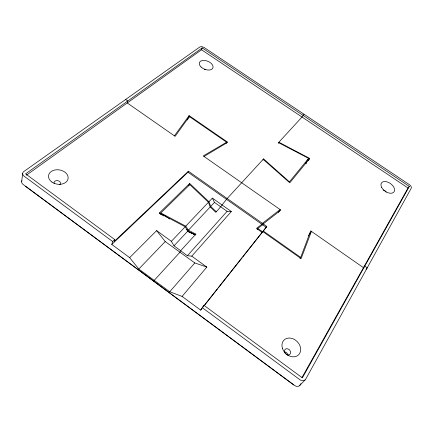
<?xml version="1.0" encoding="UTF-8"?>
<svg xmlns="http://www.w3.org/2000/svg" width="433" height="433" viewBox="0 0 433 433"><rect width="100%" height="100%" fill="white"/><g stroke="black" fill="none" stroke-linecap="round" stroke-linejoin="round"><path stroke-width="0.65" d="M21.672 181.584L22.673 173.33M111.779 244.439L112.694 241.554L114.777 239.584L25.601 173.86L202.206 47.917L409.32 186.423L302.369 377.857L203.948 305.308L200.685 310.142L182.109 296.416L169.741 291.766L138.804 269.039L129.656 257.657L111.779 244.439L188.003 172.215L188.409 171.224L262.414 223.336L280.124 209.561L278.392 212.386M114.777 239.584L114.171 241.473L188.409 171.224M26.435 175.154L201.545 49.768L202.206 47.917M187.484 119.984L189.113 115.638L227.78 142.284L203.997 156.475M299.917 258.512L300.691 257.429L310.656 230.854L363.455 267.67L364.803 266.106L367.244 267.81L366.004 269.234M188.88 117.765L189.345 116.526L226.611 142.219L226.064 143.42M160.367 214.091L160.805 212.955L189.822 184.62L208.441 202.271L210.189 206.969L215.818 212.316C219.98 207.975 223.341 203.088 227.19 198.531L263.578 158.895L289.423 181.838L308.621 158.386L278.511 142.63L302.023 117.024L303.982 114.215M188.723 185.73L189.676 183.473L208.95 201.735L210.698 206.427L216.321 211.769M153.823 281.228L154.175 280.416L179.917 252.26L180.593 250.794L195.862 234.118L188.442 230.188L186.141 229.604M195.862 234.118L195.44 235L187.554 231.206M262.961 160.058L263.578 158.895M278.267 143.377L278.89 142.219L309.682 158.44L308.312 160.686M300.913 383.606L300.258 384.785A4.768 3.843 50.5 0 1 294.537 385.435L23.052 184.388A4.498 3.275 6 0 1 21.948 180.767M301.985 377.533L408.038 187.987L409.32 186.423M203.948 305.308L202.985 306.992L262.734 231.52L301.103 258.62L311.446 231.401L308.388 235.779M257.153 229.474L257.77 228.424L262.663 224.814L263.21 223.899L280.898 210.102L203.25 155.95L226.611 142.219M242.94 256.753L262.187 232.434L256.509 228.424L261.868 224.256L262.414 223.336M262.187 232.434L262.734 231.52M257.77 228.424L262.636 231.861L266.782 226.416L263.21 223.899M262.636 231.861L266.782 226.416M305.552 163.447L308.621 158.386M189.345 116.526L175.127 136.335L127.259 102.957L127.8 100.981L125.646 99.476M174.391 135.827L189.113 115.638M200.685 310.142L201.94 308.556M204.869 304.859L217.42 289M218.259 287.94L242.101 257.808M309.682 158.44L289.78 182.823L263.172 159.339M182.109 296.416L206.812 267.069L191.781 256.152L187.381 255.724L174.017 245.814L171.371 241.322L156.622 230.616L129.656 257.657M169.741 291.766L194.818 262.934L206.812 267.069M191.781 256.152L231.33 211.52L212.381 198.125L208.95 201.735M187.381 255.724L227.098 211.336L231.33 211.52M210.698 206.427L214.459 202.395L212.381 198.125M210.189 206.969L188.442 230.188L185.757 226.167L160.805 212.955L167.398 217.48M174.017 245.814L187.733 231.162L195.31 234.713L188.074 231.579M171.371 241.322L185.194 226.757L159.306 213.052L189.676 183.473M185.757 226.167L208.441 202.271M138.804 269.039L165.2 241.554L156.622 230.616M299.636 385.581L305.113 379.92M305.406 162.868L306.602 163.495M163.858 215.948L159.306 213.052L162.077 214.952M201.545 49.768L408.038 187.987M168.491 218.232L169.59 218.984M188.003 172.215L261.868 224.256M262.663 224.814L266.225 227.325M263.188 230.951L300.691 257.429M214.459 202.395L227.098 211.336M194.818 262.934L165.2 241.554M112.694 241.554L24.08 176.155A4.563 3.285 6.5 0 1 23.902 171.473L199.889 46.943L201.426 46.575L204.078 47.451L409.353 184.631A3.399 2.013 36.2 0 1 411.193 188.279L305.741 379.113A4.844 3.865 49.8 0 1 299.95 379.752L202.151 307.576M25.601 186.363L293.704 384.915M185.194 226.757L187.733 231.162M204.279 69.231A2.403 1.44 22 0 1 205.404 69.751M54.179 183.543A3.264 2.398 8.9 0 1 57.914 180.691A3.264 2.398 8.9 0 1 59.689 184.783M285.423 353.604A3.426 2.75 45.8 0 1 286.359 348.754A3.426 2.75 45.8 0 1 290.624 352.646A3.426 2.75 45.8 0 1 286.089 354.21M383.183 190.119A2.549 1.564 35.7 0 1 386.16 192.128M284.795 351.85A3.399 2.744 46.2 0 1 287.977 355.433M201.069 67.018A7.274 4.308 22.1 0 0 212.792 68.246A7.274 4.308 22.1 0 0 204.685 60.447A7.274 4.308 22.1 0 0 201.069 67.018M51.873 182.039A9.889 7.215 9.2 0 0 67.976 179.159A9.889 7.215 9.2 0 0 55.132 169.936A9.889 7.215 9.2 0 0 51.873 182.039M282.403 348.294A10.392 8.287 45.4 0 0 298.315 355.114A10.392 8.287 45.4 0 0 293.249 338.882A10.392 8.287 45.4 0 0 282.403 348.294M381.56 187.24A7.713 4.687 35.6 0 0 393.353 192.561A7.713 4.687 35.6 0 0 388.412 182.369A7.713 4.687 35.6 0 0 381.56 187.24"/></g></svg>
